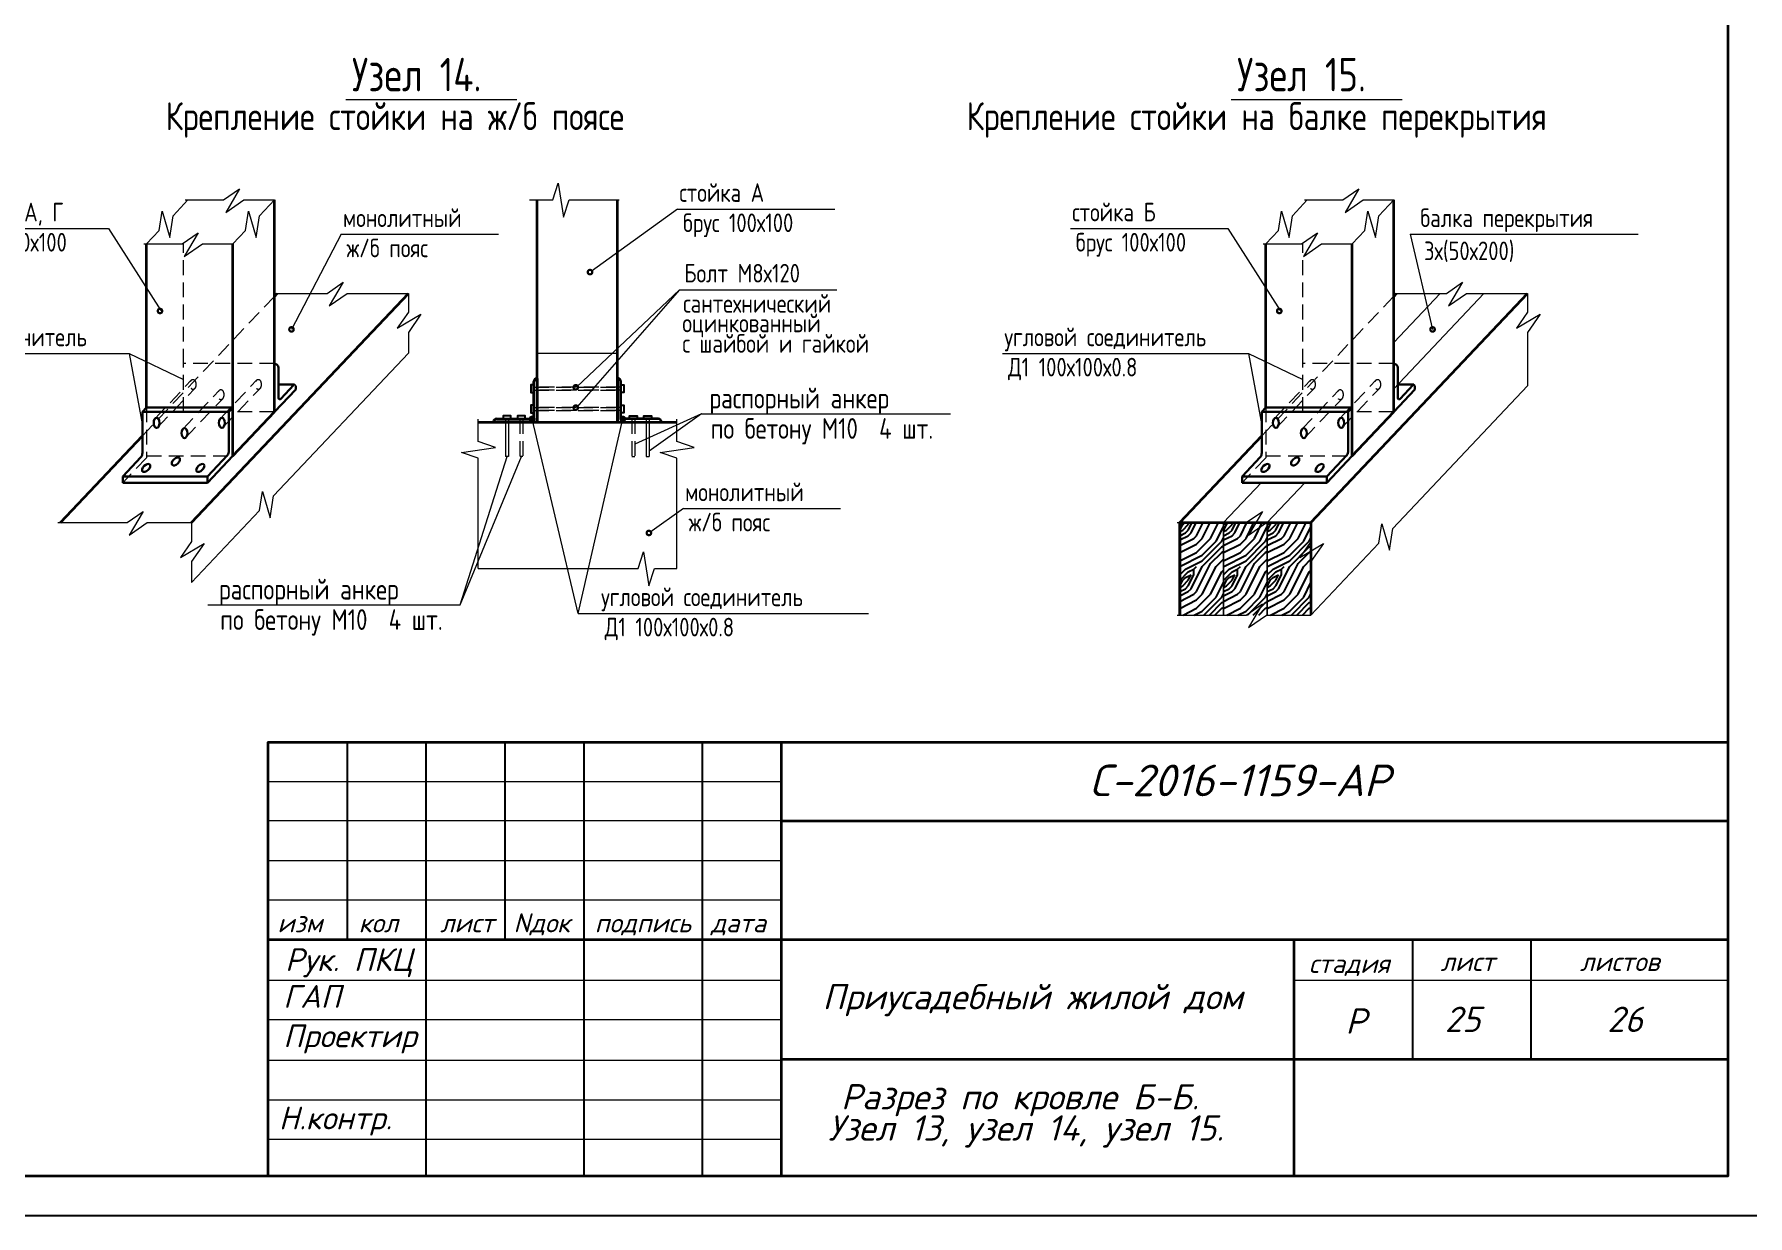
# Model space of a CAD drawing. Extents: x -12289450 to -10763036, y -7834513 to -6150123.
# Drawn here: x -10911059 to -10901846, y -7684862 to -7678513 of the extents above; entities that cross this region are included whole.
import ezdxf

# ---------------------------------------------------------------- set-up
doc = ezdxf.new("R2010")
doc.units = 0
doc.header["$LTSCALE"] = 25
doc.linetypes.add('HIDDEN2', pattern=[4.7625, 3.175, -1.5875])
for name, color, linetype in [('004-ВСПЛИНИИ', 15, 'Continuous'), ('008-ШТРИХОВКА', 252, 'Continuous'), ('Annotation - Text', 7, 'Continuous'), ('ArchiCAD', 7, 'Continuous'), ('EEE', 7, 'Continuous'), ('kassa', 7, 'Continuous'), ('Новое', 51, 'Continuous')]:
    doc.layers.add(name, color=color, linetype=linetype)
doc.layers.add('ROSTV', color=5, linetype='Continuous', lineweight=30)
doc.layers.add('тонк', color=7, linetype='Continuous', lineweight=20)
doc.styles.add('gismo', font='isocpeui.ttf')
doc.styles.add('GOST 2.304', font='cs_gost2304.shx')

msp = doc.modelspace()

# ---------------------------------------------------------------- hatches: boundary and pattern name
at = {"layer": '008-ШТРИХОВКА'}
h = msp.add_hatch(dxfattribs=at)
h.set_pattern_fill('WOODFACE', color=251, scale=300, style=0, pattern_type=2)
h.set_pattern_definition([(0, (769255.86, -573922.74), (300, 300), [15, -285]), (90, (769375.86, -573817.74), (-300, 300), [30, -270]), (45, (769315.86, -573847.74), (3e-14, 300), [21.21, -63.63, 21.21, -42.42, 148.5, -127.2940687]), (45, (769240.86, -573937.74), (3e-14, 300), [21.213, -42.426, 21.213, -339.4120686]), (45, (769345.86, -573907.74), (3e-14, 300), [21.213, -403.0510686]), (45, (769375.86, -573922.74), (3e-14, 300), [21.213, -403.0510686]), (45, (769330.86, -573892.74), (3e-14, 300), [21.213, -403.0510686]), (45, (769315.86, -573877.74), (3e-14, 300), [42.426, -381.8380686]), (45, (769390.86, -573652.74), (3e-14, 300), [42.426, -381.8380686]), (45, (769285.86, -573862.74), (3e-14, 300), [84.852, -339.4120686]), (45, (769270.86, -573847.74), (3e-14, 300), [84.852, -339.4120686]), (45, (769465.86, -573757.74), (3e-14, 300), [84.852, -339.4120686]), (45, (769255.86, -573817.74), (3e-14, 300), [63.6396, -360.6244686]), (45, (769195.86, -573772.74), (3e-14, 300), [63.6396, -360.6244686]), (45, (769225.86, -573802.74), (3e-14, 300), [63.6396, -360.6244686]), (45, (769420.86, -573712.74), (3e-14, 300), [106.06602, -318.1980486]), (45, (769390.86, -573697.74), (3e-14, 300), [106.06602, -318.1980486]), (45, (769420.86, -573772.74), (3e-14, 300), [148.492424, -275.7716445]), (26.5650512, (769285.86, -573892.74), (300, 1e-07), [33.541017, -637.279374]), (26.5650512, (769345.86, -573802.74), (300, 1e-07), [33.541017, -637.279374]), (26.5650512, (769330.86, -573832.74), (300, 1e-07), [33.541017, -637.279374]), (26.5650512, (769270.86, -573922.74), (300, 1e-07), [67.08204, -603.738353]), (26.5650512, (769330.86, -573787.74), (300, 1e-07), [100.623059, -570.197334]), (26.5650512, (769300.86, -573772.74), (300, 1e-07), [134.1640785, -536.6563146]), (26.5650512, (769270.86, -573757.74), (300, 1e-07), [134.1640785, -536.6563146]), (26.5650512, (769225.86, -573667.74), (300, 1e-07), [134.1640785, -536.6563146]), (26.5650512, (769225.86, -573697.74), (300, 1e-07), [167.7051, -503.115293]), (26.5650512, (769240.86, -573727.74), (300, 1e-07), [167.7051, -503.115293]), (63.4349488, (769345.86, -573847.74), (2e-08, 300), [33.541017, -637.279374]), (63.4349488, (769300.86, -573877.74), (2e-08, 300), [33.541017, -637.279374]), (63.4349488, (769255.86, -573922.74), (2e-08, 300), [67.08204, -603.738353]), (63.4349488, (769345.86, -573877.74), (2e-08, 300), [67.08204, -603.738353]), (63.4349488, (769225.86, -573937.74), (2e-08, 300), [100.623059, -570.197334]), (63.4349488, (769195.86, -573937.74), (2e-08, 300), [134.1640785, -536.6563146]), (63.4349488, (769465.86, -573922.74), (2e-08, 300), [134.1640785, -536.6563146]), (63.4349488, (769360.86, -573892.74), (2e-08, 300), [134.1640785, -536.6563146]), (63.4349488, (769420.86, -573922.74), (2e-08, 300), [167.7051, -503.115293]), (63.4349488, (769390.86, -573907.74), (2e-08, 300), [167.7051, -503.115293])])
h.paths.add_polyline_path([(-10904664.9, -7681634.1), (-10904664.9, -7681137.5), (-10904900.2, -7681137.5), (-10904900.2, -7681634.1)])
h = msp.add_hatch(dxfattribs=at)
h.set_pattern_fill('WOODFACE', color=251, scale=300, style=0, pattern_type=2)
h.set_pattern_definition([(0, (769491.16, -573922.74), (300, 300), [15, -285]), (90, (769611.16, -573817.74), (-300, 300), [30, -270]), (45, (769551.16, -573847.74), (3e-14, 300), [21.21, -63.63, 21.21, -42.42, 148.5, -127.2940687]), (45, (769476.16, -573937.74), (3e-14, 300), [21.213, -42.426, 21.213, -339.4120686]), (45, (769581.16, -573907.74), (3e-14, 300), [21.213, -403.0510686]), (45, (769611.16, -573922.74), (3e-14, 300), [21.213, -403.0510686]), (45, (769566.16, -573892.74), (3e-14, 300), [21.213, -403.0510686]), (45, (769551.16, -573877.74), (3e-14, 300), [42.426, -381.8380686]), (45, (769626.16, -573652.74), (3e-14, 300), [42.426, -381.8380686]), (45, (769521.16, -573862.74), (3e-14, 300), [84.852, -339.4120686]), (45, (769506.16, -573847.74), (3e-14, 300), [84.852, -339.4120686]), (45, (769701.16, -573757.74), (3e-14, 300), [84.852, -339.4120686]), (45, (769491.16, -573817.74), (3e-14, 300), [63.6396, -360.6244686]), (45, (769431.16, -573772.74), (3e-14, 300), [63.6396, -360.6244686]), (45, (769461.16, -573802.74), (3e-14, 300), [63.6396, -360.6244686]), (45, (769656.16, -573712.74), (3e-14, 300), [106.06602, -318.1980486]), (45, (769626.16, -573697.74), (3e-14, 300), [106.06602, -318.1980486]), (45, (769656.16, -573772.74), (3e-14, 300), [148.492424, -275.7716445]), (26.5650512, (769521.16, -573892.74), (300, 1e-07), [33.541017, -637.279374]), (26.5650512, (769581.16, -573802.74), (300, 1e-07), [33.541017, -637.279374]), (26.5650512, (769566.16, -573832.74), (300, 1e-07), [33.541017, -637.279374]), (26.5650512, (769506.16, -573922.74), (300, 1e-07), [67.08204, -603.738353]), (26.5650512, (769566.16, -573787.74), (300, 1e-07), [100.623059, -570.197334]), (26.5650512, (769536.16, -573772.74), (300, 1e-07), [134.1640785, -536.6563146]), (26.5650512, (769506.16, -573757.74), (300, 1e-07), [134.1640785, -536.6563146]), (26.5650512, (769461.16, -573667.74), (300, 1e-07), [134.1640785, -536.6563146]), (26.5650512, (769461.16, -573697.74), (300, 1e-07), [167.7051, -503.115293]), (26.5650512, (769476.16, -573727.74), (300, 1e-07), [167.7051, -503.115293]), (63.4349488, (769581.16, -573847.74), (2e-08, 300), [33.541017, -637.279374]), (63.4349488, (769536.16, -573877.74), (2e-08, 300), [33.541017, -637.279374]), (63.4349488, (769491.16, -573922.74), (2e-08, 300), [67.08204, -603.738353]), (63.4349488, (769581.16, -573877.74), (2e-08, 300), [67.08204, -603.738353]), (63.4349488, (769461.16, -573937.74), (2e-08, 300), [100.623059, -570.197334]), (63.4349488, (769431.16, -573937.74), (2e-08, 300), [134.1640785, -536.6563146]), (63.4349488, (769701.16, -573922.74), (2e-08, 300), [134.1640785, -536.6563146]), (63.4349488, (769596.16, -573892.74), (2e-08, 300), [134.1640785, -536.6563146]), (63.4349488, (769656.16, -573922.74), (2e-08, 300), [167.7051, -503.115293]), (63.4349488, (769626.16, -573907.74), (2e-08, 300), [167.7051, -503.115293])])
h.paths.add_polyline_path([(-10904429.6, -7681634.1), (-10904429.6, -7681137.5), (-10904664.9, -7681137.5), (-10904664.9, -7681634.1)])
h = msp.add_hatch(dxfattribs=at)
h.set_pattern_fill('WOODFACE', color=251, scale=300, style=0, pattern_type=2)
h.set_pattern_definition([(0, (769726.46, -573922.74), (300, 300), [15, -285]), (90, (769846.46, -573817.74), (-300, 300), [30, -270]), (45, (769786.46, -573847.74), (3e-14, 300), [21.21, -63.63, 21.21, -42.42, 148.5, -127.2940687]), (45, (769711.46, -573937.74), (3e-14, 300), [21.213, -42.426, 21.213, -339.4120686]), (45, (769816.46, -573907.74), (3e-14, 300), [21.213, -403.0510686]), (45, (769846.46, -573922.74), (3e-14, 300), [21.213, -403.0510686]), (45, (769801.46, -573892.74), (3e-14, 300), [21.213, -403.0510686]), (45, (769786.46, -573877.74), (3e-14, 300), [42.426, -381.8380686]), (45, (769861.46, -573652.74), (3e-14, 300), [42.426, -381.8380686]), (45, (769756.46, -573862.74), (3e-14, 300), [84.852, -339.4120686]), (45, (769741.46, -573847.74), (3e-14, 300), [84.852, -339.4120686]), (45, (769936.46, -573757.74), (3e-14, 300), [84.852, -339.4120686]), (45, (769726.46, -573817.74), (3e-14, 300), [63.6396, -360.6244686]), (45, (769666.46, -573772.74), (3e-14, 300), [63.6396, -360.6244686]), (45, (769696.46, -573802.74), (3e-14, 300), [63.6396, -360.6244686]), (45, (769891.46, -573712.74), (3e-14, 300), [106.06602, -318.1980486]), (45, (769861.46, -573697.74), (3e-14, 300), [106.06602, -318.1980486]), (45, (769891.46, -573772.74), (3e-14, 300), [148.492424, -275.7716445]), (26.5650512, (769756.46, -573892.74), (300, 1e-07), [33.541017, -637.279374]), (26.5650512, (769816.46, -573802.74), (300, 1e-07), [33.541017, -637.279374]), (26.5650512, (769801.46, -573832.74), (300, 1e-07), [33.541017, -637.279374]), (26.5650512, (769741.46, -573922.74), (300, 1e-07), [67.08204, -603.738353]), (26.5650512, (769801.46, -573787.74), (300, 1e-07), [100.623059, -570.197334]), (26.5650512, (769771.46, -573772.74), (300, 1e-07), [134.1640785, -536.6563146]), (26.5650512, (769741.46, -573757.74), (300, 1e-07), [134.1640785, -536.6563146]), (26.5650512, (769696.46, -573667.74), (300, 1e-07), [134.1640785, -536.6563146]), (26.5650512, (769696.46, -573697.74), (300, 1e-07), [167.7051, -503.115293]), (26.5650512, (769711.46, -573727.74), (300, 1e-07), [167.7051, -503.115293]), (63.4349488, (769816.46, -573847.74), (2e-08, 300), [33.541017, -637.279374]), (63.4349488, (769771.46, -573877.74), (2e-08, 300), [33.541017, -637.279374]), (63.4349488, (769726.46, -573922.74), (2e-08, 300), [67.08204, -603.738353]), (63.4349488, (769816.46, -573877.74), (2e-08, 300), [67.08204, -603.738353]), (63.4349488, (769696.46, -573937.74), (2e-08, 300), [100.623059, -570.197334]), (63.4349488, (769666.46, -573937.74), (2e-08, 300), [134.1640785, -536.6563146]), (63.4349488, (769936.46, -573922.74), (2e-08, 300), [134.1640785, -536.6563146]), (63.4349488, (769831.46, -573892.74), (2e-08, 300), [134.1640785, -536.6563146]), (63.4349488, (769891.46, -573922.74), (2e-08, 300), [167.7051, -503.115293]), (63.4349488, (769861.46, -573907.74), (2e-08, 300), [167.7051, -503.115293])])
h.paths.add_polyline_path([(-10904194.3, -7681634.1), (-10904194.3, -7681137.5), (-10904429.6, -7681137.5), (-10904429.6, -7681634.1)])

# ---------------------------------------------------------------- linework, layer by layer
at = {"lineweight": 13, "ltscale": 20}
for p, q in [((-10907599.8, -7679452.5), (-10906754.4, -7679452.5)), ((-10911505.8, -7679557.2), (-10910660.3, -7679557.2)), ((-10909408.1, -7679587.9), (-10908562.7, -7679587.9)), ((-10905487.7, -7679557.2), (-10904642.2, -7679557.2)), ((-10903661.2, -7679587.9), (-10902434.4, -7679587.9)), ((-10907589.5, -7679885.8), (-10906744.1, -7679885.8)), ((-10911870, -7680228.3), (-10910642.5, -7680228.3)), ((-10905852, -7680228.3), (-10904624.5, -7680228.3)), ((-10907471.2, -7680552.6), (-10906479.4, -7680552.6)), ((-10907471.2, -7680552.6), (-10906471.9, -7680552.6)), ((-10907471.2, -7680552.6), (-10906132.2, -7680552.6)), ((-10907568.8, -7681061.4), (-10906723.4, -7681061.4)), ((-10910125.4, -7681579.8), (-10909116.4, -7681579.8)), ((-10910125.4, -7681579.8), (-10909108.9, -7681579.8)), ((-10910125.4, -7681579.8), (-10908769.2, -7681579.8)), ((-10908135, -7681625.5), (-10906792.8, -7681625.5))]:
    msp.add_line(p, q, dxfattribs=at)
at = {"lineweight": 25, "ltscale": 20, "const_width": 24}
for points in [[(-10908076.7, -7679791, 1), (-10908064.7, -7679791, 1)], [(-10910388.8, -7680000, 1), (-10910376.8, -7680000, 1)], [(-10904370.7, -7680000, 1), (-10904358.7, -7680000, 1)], [(-10909681.7, -7680098.9, 1), (-10909669.7, -7680098.9, 1)], [(-10903546.5, -7680098.9, 1), (-10903534.5, -7680098.9, 1)], [(-10908153.2, -7680410, 1), (-10908141.2, -7680410, 1)], [(-10908153.2, -7680519.2, 1), (-10908141.2, -7680519.2, 1)], [(-10908376.5, -7680580.4, -1), (-10908388.5, -7680580.4, -1)], [(-10907900.5, -7680580.4, 1), (-10907888.5, -7680580.4, 1)], [(-10907760.2, -7681192.9, 1), (-10907748.2, -7681192.9, 1)]]:
    msp.add_lwpolyline(points, format="xyb", close=True, dxfattribs=at)
at = {"layer": '004-ВСПЛИНИИ', "color": 0, "lineweight": 0}
for points in [[(-10910246.8, -7679403.3), (-10910040.6, -7679403.3), (-10909954.4, -7679343.7), (-10910029.1, -7679470.6), (-10909931.8, -7679403.3), (-10909767.7, -7679403.3)], [(-10908395.7, -7679403.3), (-10908271, -7679403.3), (-10908241.2, -7679313.2), (-10908213.9, -7679496.1), (-10908182.8, -7679403.3), (-10907914.3, -7679403.3)], [(-10904228.7, -7679403.3), (-10904022.5, -7679403.3), (-10903936.4, -7679343.7), (-10904011, -7679470.6), (-10903913.8, -7679403.3), (-10903749.6, -7679403.3)], [(-10910455.6, -7679639.3), (-10910387.2, -7679567), (-10910371.3, -7679463.4), (-10910330.4, -7679604.9), (-10910312.5, -7679488), (-10910232.4, -7679403.3)], [(-10909990.8, -7679639.3), (-10909922.4, -7679567), (-10909906.5, -7679463.4), (-10909865.6, -7679604.9), (-10909847.7, -7679488), (-10909767.7, -7679403.3)], [(-10904437.5, -7679639.3), (-10904369.1, -7679567), (-10904353.2, -7679463.4), (-10904312.3, -7679604.9), (-10904294.4, -7679488), (-10904214.4, -7679403.3)], [(-10903972.7, -7679639.3), (-10903904.4, -7679567), (-10903888.5, -7679463.4), (-10903847.5, -7679604.9), (-10903829.6, -7679488), (-10903749.6, -7679403.3)], [(-10910469.9, -7679639.3), (-10910263.7, -7679639.3), (-10910177.6, -7679579.7), (-10910252.2, -7679706.6), (-10910155, -7679639.3), (-10909990.8, -7679639.3)], [(-10904451.8, -7679639.3), (-10904245.7, -7679639.3), (-10904159.5, -7679579.7), (-10904234.2, -7679706.6), (-10904136.9, -7679639.3), (-10903972.7, -7679639.3)], [(-10909773, -7679905.2), (-10909484.5, -7679905.2), (-10909398.3, -7679845.6), (-10909473, -7679972.5), (-10909375.7, -7679905.2), (-10909047.4, -7679905.2)], [(-10903755, -7679905.2), (-10903466.4, -7679905.2), (-10903380.3, -7679845.6), (-10903454.9, -7679972.5), (-10903357.7, -7679905.2), (-10903029.3, -7679905.2)], [(-10909047.4, -7679905.2), (-10909047.4, -7680006.1), (-10909107, -7680092.3), (-10908980.1, -7680017.6), (-10909047.4, -7680114.9), (-10909047.4, -7680227.5)], [(-10903029.3, -7679905.2), (-10903029.3, -7680006.1), (-10903088.9, -7680092.3), (-10902962, -7680017.6), (-10903029.3, -7680114.9), (-10903029.3, -7680401.9)], [(-10910212.7, -7681459.7), (-10909847.1, -7681073.1), (-10909831.2, -7680969.5), (-10909790.3, -7681111), (-10909772.4, -7680994.1), (-10909047.4, -7680227.5)], [(-10904195, -7681634.4), (-10903829.4, -7681247.8), (-10903813.5, -7681144.3), (-10903772.6, -7681285.7), (-10903754.7, -7681168.8), (-10903029.6, -7680402.2)], [(-10908672.3, -7681384.7), (-10908672.3, -7680790.5), (-10908762.5, -7680760.6), (-10908579.5, -7680733.3), (-10908672.3, -7680702.3), (-10908672.3, -7680581.9)], [(-10907603.5, -7681384.7), (-10907603.5, -7680790.5), (-10907693.7, -7680760.6), (-10907510.7, -7680733.3), (-10907603.5, -7680702.3), (-10907603.5, -7680581.9)], [(-10910932, -7681137.5), (-10910560, -7681137.5), (-10910473.9, -7681077.9), (-10910548.5, -7681204.8), (-10910451.3, -7681137.5), (-10910212.7, -7681137.5)], [(-10904913.9, -7681137.5), (-10904542, -7681137.5), (-10904455.8, -7681077.9), (-10904530.5, -7681204.8), (-10904433.2, -7681137.5), (-10904194.7, -7681137.5)], [(-10910212.7, -7681137.5), (-10910212.7, -7681238.4), (-10910272.3, -7681324.5), (-10910145.4, -7681249.9), (-10910212.7, -7681347.1), (-10910212.7, -7681459.7)], [(-10904194.7, -7681137.5), (-10904194.7, -7681238.4), (-10904254.3, -7681324.5), (-10904127.3, -7681249.9), (-10904194.7, -7681347.1), (-10904194.7, -7681459.7)], [(-10908672.3, -7681384.7), (-10907812.1, -7681384.7), (-10907782.2, -7681294.5), (-10907754.9, -7681477.5), (-10907723.9, -7681384.7), (-10907603.5, -7681384.7)], [(-10904913.9, -7681634.1), (-10904542, -7681634.1), (-10904455.8, -7681574.5), (-10904530.5, -7681701.4), (-10904433.2, -7681634.1), (-10904194.7, -7681634.1)]]:
    msp.add_lwpolyline(points, dxfattribs=at)
at = {"layer": 'ArchiCAD', "color": 7, "linetype": 'Continuous', "lineweight": 35}
for p, q in [((-10909801.3, -7682316.7), (-10901952.2, -7682316.7)), ((-10909801.3, -7682316.7), (-10901952.2, -7682316.7)), ((-10907043.5, -7682316.7), (-10907043.5, -7684650.2)), ((-10907043.5, -7682741), (-10901952.2, -7682741)), ((-10909801.3, -7683377.4), (-10901952.2, -7683377.4)), ((-10904285.7, -7683377.4), (-10904285.7, -7684650.2)), ((-10907043.5, -7684020.5), (-10901952.2, -7684020.5))]:
    msp.add_line(p, q, dxfattribs=at)
for points in [[(-10918711.4, -7672473.4), (-10901952.2, -7672473.4), (-10901952.2, -7684650.4), (-10918711.4, -7684650.4)], [(-10918711.4, -7672473.4), (-10901952.2, -7672473.4), (-10901952.2, -7684650.4), (-10918711.4, -7684650.4)], [(-10901952.2, -7684650.2), (-10909801.3, -7684650.2), (-10909801.3, -7682316.7), (-10901952.2, -7682316.7), (-10901952.2, -7684650.2)]]:
    msp.add_lwpolyline(points, close=True, dxfattribs=at)
at = {"layer": 'EEE', "lineweight": 15}
for p, q in [((-10909383.2, -7678862.5), (-10908463.3, -7678862.5)), ((-10904624.3, -7678862.5), (-10903704.4, -7678862.5))]:
    msp.add_line(p, q, dxfattribs=at)
at = {"layer": 'kassa', "lineweight": 15}
for p, q in [((-10909801.3, -7682528.8), (-10907043.5, -7682528.8)), ((-10907043.5, -7682741), (-10909801.3, -7682741)), ((-10909801.3, -7682953.1), (-10907043.5, -7682953.1)), ((-10909801.3, -7683165.2), (-10907043.5, -7683165.2)), ((-10909801.3, -7683596.2), (-10907043.5, -7683596.2)), ((-10904285.7, -7683596.2), (-10901952.2, -7683596.2)), ((-10909801.3, -7683808.4), (-10907043.5, -7683808.4)), ((-10909801.3, -7684027.2), (-10907043.5, -7684027.2)), ((-10909801.3, -7684239.4), (-10907043.5, -7684239.4)), ((-10909801.3, -7684451.5), (-10907043.5, -7684451.5))]:
    msp.add_line(p, q, dxfattribs=at)
at = {"layer": 'ROSTV', "color": 6, "lineweight": 30}
for p, q in [((-10910477.2, -7680764.2), (-10910477.2, -7680541.9)), ((-10909990.8, -7680519), (-10909990.8, -7680778.1)), ((-10904459.2, -7680764.2), (-10904459.2, -7680541.9)), ((-10903972.7, -7680519), (-10903972.7, -7680778.1)), ((-10910581.8, -7680888.7), (-10910485.2, -7680786.5)), ((-10909990.8, -7680778.1), (-10910127.8, -7680922.9)), ((-10909990.8, -7680778.1), (-10909990.8, -7680778.1)), ((-10904563.7, -7680888.7), (-10904467.1, -7680786.5)), ((-10903972.7, -7680778.1), (-10904109.7, -7680922.9)), ((-10903972.7, -7680778.1), (-10903972.7, -7680778.1))]:
    msp.add_line(p, q, dxfattribs=at)
at = {"layer": 'ROSTV', "color": 6, "linetype": 'HIDDEN2', "lineweight": 5}
for p, q in [((-10910455.6, -7680519), (-10910455.6, -7680789.5)), ((-10904437.5, -7680519), (-10904437.5, -7680789.5)), ((-10910455.6, -7680789.5), (-10910581.8, -7680922.9)), ((-10904437.5, -7680789.5), (-10904563.7, -7680922.9))]:
    msp.add_line(p, q, dxfattribs=at)
at = {"layer": 'ROSTV', "color": 4, "lineweight": 35}
for p, q in [((-10904900.2, -7681137.5), (-10904900.2, -7681634.1)), ((-10904900.2, -7681634.1), (-10904900.2, -7681137.5)), ((-10904900.2, -7681137.5), (-10904664.9, -7681137.5)), ((-10904664.9, -7681137.5), (-10904429.6, -7681137.5)), ((-10904429.6, -7681137.5), (-10904194.7, -7681137.5)), ((-10904194.7, -7681137.5), (-10904194.3, -7681633.8))]:
    msp.add_line(p, q, dxfattribs=at)
at = {"layer": 'ROSTV', "color": 4, "lineweight": 9}
for p, q in [((-10904664.9, -7681137.5), (-10904664.9, -7681634.1)), ((-10904664.9, -7681634.1), (-10904664.9, -7681137.5)), ((-10904429.6, -7681137.5), (-10904429.6, -7681634.1)), ((-10904429.6, -7681634.1), (-10904429.6, -7681137.5))]:
    msp.add_line(p, q, dxfattribs=at)
at = {"layer": 'ROSTV', "color": 4, "lineweight": 35}
for points in [[(-10909767.7, -7680542.2), (-10909767.7, -7679403.3)], [(-10908354.7, -7680597.9), (-10908354.7, -7679403.3)], [(-10907922.3, -7680597.9), (-10907922.3, -7679403.3)], [(-10903749.6, -7680542.2), (-10903749.6, -7679403.3)], [(-10910455.6, -7680519), (-10910455.6, -7679639.3)], [(-10909990.8, -7680778.1), (-10909990.8, -7679639.3)], [(-10904437.5, -7680519), (-10904437.5, -7679639.3)], [(-10903972.7, -7680778.1), (-10903972.7, -7679639.3)], [(-10904194.7, -7681137.5), (-10903029.3, -7679905.2)], [(-10909990.8, -7680778.1), (-10909767.7, -7680542.2)], [(-10903972.7, -7680778.1), (-10903749.6, -7680542.2)], [(-10904900.2, -7681137.5), (-10904459.2, -7680670.9)]]:
    msp.add_lwpolyline(points, dxfattribs=at)
at = {"layer": 'ROSTV', "linetype": 'HIDDEN2', "lineweight": 0}
for points in [[(-10910255.5, -7680283), (-10910255.5, -7679633.6)], [(-10910477.2, -7680670.9), (-10909767.7, -7679921.3)]]:
    msp.add_lwpolyline(points, dxfattribs=at)
at = {"layer": 'ROSTV', "color": 4, "linetype": 'HIDDEN2', "lineweight": 0}
for points in [[(-10904237.4, -7680283), (-10904237.4, -7679633.6)], [(-10904459.2, -7680670.9), (-10903749.6, -7679921.3)]]:
    msp.add_lwpolyline(points, dxfattribs=at)
at = {"layer": 'ROSTV', "lineweight": 35}
for points in [[(-10910212.7, -7681137.5), (-10909047.4, -7679905.2)], [(-10909767.7, -7679921.3), (-10909752.6, -7679905.2)], [(-10903749.6, -7679921.3), (-10903734.5, -7679905.2)], [(-10908672.3, -7680597.9), (-10907603.5, -7680597.9)], [(-10910918.3, -7681137.5), (-10910477.2, -7680670.9)]]:
    msp.add_lwpolyline(points, dxfattribs=at)
at = {"layer": 'ROSTV', "color": 4, "lineweight": 9}
for points in [[(-10903749.6, -7680169.6), (-10903499.6, -7679905.2)], [(-10903749.6, -7680418.4), (-10903264.3, -7679905.2)], [(-10904664.9, -7681137.5), (-10904462.1, -7680922.9)], [(-10904429.6, -7681137.5), (-10904226.8, -7680922.9)]]:
    msp.add_lwpolyline(points, dxfattribs=at)
at = {"layer": 'ROSTV', "lineweight": 0}
for points in [[(-10908354.7, -7680227.5), (-10907922.3, -7680227.5)], [(-10908590.4, -7680597.9), (-10908354.7, -7680597.9)], [(-10907780.4, -7680580.4), (-10907904.8, -7680580.4)]]:
    msp.add_lwpolyline(points, dxfattribs=at)
at = {"layer": 'ROSTV', "color": 6, "linetype": 'HIDDEN2', "lineweight": 5}
for points in [[(-10910255.5, -7680542), (-10910255.5, -7680283)], [(-10909767.7, -7680283), (-10910255.5, -7680283)], [(-10904237.4, -7680542), (-10904237.4, -7680283)], [(-10903749.6, -7680283), (-10904237.4, -7680283)], [(-10910410.6, -7680579.6), (-10910212.9, -7680370.7)], [(-10910396.2, -7680627), (-10910197.1, -7680417.9)], [(-10910260.6, -7680634.7), (-10910062.9, -7680425.8)], [(-10910059.6, -7680579.6), (-10909861.9, -7680370.7)], [(-10910045.2, -7680627), (-10909846.1, -7680417.9)], [(-10908372.2, -7680410), (-10907922.3, -7680410)], [(-10908372.2, -7680426.1), (-10907922.3, -7680426.1)], [(-10907904.8, -7680410), (-10908354.7, -7680410)], [(-10907904.8, -7680426.1), (-10908354.7, -7680426.1)], [(-10904392.6, -7680579.6), (-10904194.8, -7680370.7)], [(-10904378.1, -7680627), (-10904179.1, -7680417.9)], [(-10904242.6, -7680634.7), (-10904044.8, -7680425.8)], [(-10904041.5, -7680579.6), (-10903843.8, -7680370.7)], [(-10904027.1, -7680627), (-10903828, -7680417.9)], [(-10910246.2, -7680682.1), (-10910047.1, -7680473)], [(-10908372.2, -7680519.2), (-10907922.3, -7680519.2)], [(-10908372.2, -7680535.3), (-10907922.3, -7680535.3)], [(-10907904.8, -7680519.2), (-10908354.7, -7680519.2)], [(-10907904.8, -7680535.3), (-10908354.7, -7680535.3)], [(-10904228.1, -7680682.1), (-10904029.1, -7680473)], [(-10909767.7, -7680542.2), (-10909990.8, -7680542.2)], [(-10903749.6, -7680542.2), (-10903972.7, -7680542.2)], [(-10910454.8, -7680778.1), (-10909990.8, -7680778.1)], [(-10904436.7, -7680778.1), (-10903972.7, -7680778.1)]]:
    msp.add_lwpolyline(points, dxfattribs=at)
at = {"layer": 'ROSTV', "color": 6, "lineweight": 30}
for points in [[(-10909767.7, -7680542.2), (-10909767.7, -7680283)], [(-10909746, -7680466.8), (-10909746, -7680305.4)], [(-10903749.6, -7680542.2), (-10903749.6, -7680283)], [(-10903727.9, -7680466.8), (-10903727.9, -7680305.4)], [(-10909767.7, -7680542.2), (-10909653.1, -7680421.1)], [(-10909659.2, -7680395.6), (-10909746, -7680395.6)], [(-10909733.6, -7680471.9), (-10909662.3, -7680396.5)], [(-10909653.1, -7680421.1), (-10909653.1, -7680402)], [(-10903749.6, -7680542.2), (-10903635.1, -7680421.1)], [(-10903641.1, -7680395.6), (-10903727.9, -7680395.6)], [(-10903715.5, -7680471.9), (-10903644.2, -7680396.5)], [(-10903635.1, -7680421.1), (-10903635.1, -7680402)], [(-10910477.2, -7680541.9), (-10910455.6, -7680519)], [(-10910012.5, -7680541.9), (-10910477.2, -7680541.9)], [(-10909990.8, -7680519), (-10910455.6, -7680519)], [(-10910012.5, -7680541.9), (-10909990.8, -7680519)], [(-10910012.5, -7680752.9), (-10910012.5, -7680541.9)], [(-10904459.2, -7680541.9), (-10904437.5, -7680519)], [(-10903994.4, -7680541.9), (-10904459.2, -7680541.9)], [(-10903972.7, -7680519), (-10904437.5, -7680519)], [(-10903994.4, -7680541.9), (-10903972.7, -7680519)], [(-10903994.4, -7680752.9), (-10903994.4, -7680541.9)], [(-10910126.9, -7680888.7), (-10910019.6, -7680775.1)], [(-10904108.9, -7680888.7), (-10904001.5, -7680775.1)], [(-10910581.8, -7680888.7), (-10910581.8, -7680922.9)], [(-10910581.8, -7680888.7), (-10910127.8, -7680888.7)], [(-10910127.8, -7680888.7), (-10910127.8, -7680922.9)], [(-10904563.7, -7680888.7), (-10904563.7, -7680922.9)], [(-10904563.7, -7680888.7), (-10904109.7, -7680888.7)], [(-10904109.7, -7680888.7), (-10904109.7, -7680922.9)], [(-10910581.8, -7680922.9), (-10910127.8, -7680922.9)], [(-10904563.7, -7680922.9), (-10904109.7, -7680922.9)]]:
    msp.add_lwpolyline(points, dxfattribs=at)
at = {"layer": 'ROSTV', "color": 6, "lineweight": 35}
for points in [[(-10908354.7, -7680362.2), (-10908354.7, -7680597.9), (-10908590.4, -7680597.9)], [(-10908372.2, -7680580.4), (-10908372.2, -7680379.1)], [(-10907922.3, -7680362.2), (-10907922.3, -7680597.9), (-10907686.6, -7680597.9)], [(-10907904.8, -7680580.4), (-10907904.8, -7680379.1)], [(-10908573.4, -7680580.4), (-10908372.2, -7680580.4)], [(-10907703.5, -7680580.4), (-10907904.8, -7680580.4)]]:
    msp.add_lwpolyline(points, dxfattribs=at)
at = {"layer": 'ROSTV', "color": 6, "lineweight": 25}
for points in [[(-10908372.2, -7680438.6), (-10908372.2, -7680397.5), (-10908389, -7680397.5), (-10908389, -7680438.6)], [(-10908372.2, -7680438.6), (-10908372.2, -7680397.5), (-10908389, -7680397.5), (-10908389, -7680438.6)], [(-10907904.8, -7680438.6), (-10907904.8, -7680397.5), (-10907888, -7680397.5), (-10907888, -7680438.6)], [(-10907904.8, -7680438.6), (-10907904.8, -7680397.5), (-10907888, -7680397.5), (-10907888, -7680438.6)], [(-10908372.2, -7680547.8), (-10908372.2, -7680506.7), (-10908389, -7680506.7), (-10908389, -7680547.8)], [(-10908372.2, -7680547.8), (-10908372.2, -7680506.7), (-10908389, -7680506.7), (-10908389, -7680547.8)], [(-10907904.8, -7680547.8), (-10907904.8, -7680506.7), (-10907888, -7680506.7), (-10907888, -7680547.8)], [(-10907904.8, -7680547.8), (-10907904.8, -7680506.7), (-10907888, -7680506.7), (-10907888, -7680547.8)], [(-10908536.8, -7680580.4), (-10908495.7, -7680580.4), (-10908495.7, -7680563.6), (-10908536.8, -7680563.6)], [(-10908460, -7680580.4), (-10908418.9, -7680580.4), (-10908418.9, -7680563.6), (-10908460, -7680563.6)], [(-10907817, -7680580.4), (-10907858.1, -7680580.4), (-10907858.1, -7680563.6), (-10907817, -7680563.6)], [(-10907740.1, -7680580.4), (-10907781.2, -7680580.4), (-10907781.2, -7680563.6), (-10907740.1, -7680563.6)]]:
    msp.add_lwpolyline(points, close=True, dxfattribs=at)
at = {"layer": 'ROSTV', "color": 6, "lineweight": 20}
for points in [[(-10908524.3, -7680580.4), (-10908524.3, -7680782.6)], [(-10908508.2, -7680580.4), (-10908508.2, -7680782.6)], [(-10907768.7, -7680580.4), (-10907768.7, -7680782.6)], [(-10907752.6, -7680580.4), (-10907752.6, -7680782.6)]]:
    msp.add_lwpolyline(points, dxfattribs=at)
at = {"layer": 'ROSTV', "color": 6, "linetype": 'HIDDEN2', "lineweight": 20}
for points in [[(-10908447.5, -7680580.4), (-10908447.5, -7680782.6)], [(-10908431.4, -7680580.4), (-10908431.4, -7680782.6)], [(-10907845.6, -7680580.4), (-10907845.6, -7680782.6)], [(-10907829.5, -7680580.4), (-10907829.5, -7680782.6)], [(-10908508.2, -7680782.6), (-10908524.3, -7680782.6)], [(-10908431.4, -7680782.6), (-10908447.5, -7680782.6)], [(-10907845.6, -7680782.6), (-10907829.5, -7680782.6)], [(-10907768.7, -7680782.6), (-10907752.6, -7680782.6)]]:
    msp.add_lwpolyline(points, dxfattribs=at)
at = {"layer": 'ROSTV', "color": 6, "lineweight": 30}
for centre, radius, start, end in [((-10909768.1, -7680305.1), 22.1, 359.36943, 88.87384), ((-10903750, -7680305.1), 22.1, 359.36943, 88.87384), ((-10909738.9, -7680467.1), 7.12, 177.51619, 318.07855), ((-10903720.8, -7680467.1), 7.12, 177.51619, 318.07855), ((-10910515.4, -7680763.2), 38.1, 322.38741, 0), ((-10910050.6, -7680751.9), 38.1, 322.38741, 1.51362), ((-10904497.3, -7680763.2), 38.1, 322.38741, 0), ((-10904032.5, -7680751.9), 38.1, 322.38741, 1.51362)]:
    msp.add_arc(centre, radius, start, end, dxfattribs=at)
at = {"layer": 'ROSTV', "color": 6, "lineweight": 5}
for centre in [(-10909659.2, -7680401.7), (-10903641.1, -7680401.7)]:
    msp.add_arc(centre, 6.06, 356.67011, 120.91323, dxfattribs=at)
at = {"layer": 'ROSTV', "color": 6, "lineweight": 35}
for centre, start, end in [((-10908354.7, -7680379.7), 90, 178.24211), ((-10907922.3, -7680379.7), 1.75789, 90), ((-10908572.9, -7680597.9), 88.24211, 180), ((-10907704.1, -7680597.9), 0, 91.75789)]:
    msp.add_arc(centre, 17.5, start, end, dxfattribs=at)
at = {"layer": 'ROSTV', "color": 6, "linetype": 'HIDDEN2', "lineweight": 5}
for centre in [(-10910205.3, -7680394.6), (-10910055.3, -7680449.7), (-10909854.3, -7680394.6), (-10904187.3, -7680394.6), (-10904037.3, -7680449.7), (-10903836.2, -7680394.6)]:
    msp.add_ellipse(centre, major_axis=(0, 27.3), ratio=0.576772, dxfattribs=at)
at = {"layer": 'ROSTV', "color": 6, "lineweight": 30}
for centre, major_axis, ratio in [((-10910400.9, -7680601), (0, 27.3), 0.576772), ((-10910250.9, -7680656.1), (0, 27.3), 0.576772), ((-10910049.9, -7680601), (0, 27.3), 0.576772), ((-10904382.8, -7680601), (0, 27.3), 0.576772), ((-10904232.8, -7680656.1), (0, 27.3), 0.576772), ((-10904031.8, -7680601), (0, 27.3), 0.576772), ((-10910297.4, -7680808.7), (19.6, 19), 0.552157), ((-10904279.3, -7680808.7), (19.6, 19), 0.552157), ((-10910457.3, -7680843.6), (19.6, 19), 0.552157), ((-10910165.9, -7680843.6), (19.6, 19), 0.552157), ((-10904439.2, -7680843.6), (19.6, 19), 0.552157), ((-10904147.8, -7680843.6), (19.6, 19), 0.552157)]:
    msp.add_ellipse(centre, major_axis=major_axis, ratio=ratio, dxfattribs=at)
at = {"layer": 'Новое', "color": 7, "linetype": 'Continuous'}
for p, q in [((-10909801.3, -7682316.7), (-10909801.3, -7684650.2)), ((-10909801.3, -7682316.7), (-10909801.3, -7684650.2)), ((-10909377, -7682316.7), (-10909377, -7683377.4)), ((-10908952.8, -7682316.7), (-10908952.8, -7684650.2)), ((-10908528.5, -7682316.7), (-10908528.5, -7683377.4)), ((-10908104.2, -7682316.7), (-10908104.2, -7684650.2)), ((-10907467.8, -7682316.7), (-10907467.8, -7684650.2)), ((-10903649.3, -7683377.4), (-10903649.3, -7684020.5)), ((-10903012.8, -7683377.4), (-10903012.8, -7684020.5))]:
    msp.add_line(p, q, dxfattribs=at)
msp.add_lwpolyline([(-10919559.9, -7672261.3), (-10901740, -7672261.3), (-10901740, -7684862.5), (-10919559.9, -7684862.5)], close=True, dxfattribs=at)
msp.add_lwpolyline([(-10919559.9, -7672261.3), (-10901740, -7672261.3), (-10901740, -7684862.5), (-10919559.9, -7684862.5)], close=True, dxfattribs=at)
at = {"layer": 'тонк', "lineweight": 9, "ltscale": 50}
for p, q in [((-10907599.8, -7679452.5), (-10908065.2, -7679788.2)), ((-10907599.8, -7679452.5), (-10907177.7, -7679452.5)), ((-10910660.3, -7679557.2), (-10910377.3, -7679997.2)), ((-10909408.1, -7679587.9), (-10909675.7, -7680098.9)), ((-10909408.1, -7679587.9), (-10908986, -7679587.9)), ((-10905487.7, -7679557.2), (-10905065.6, -7679557.2)), ((-10904642.2, -7679557.2), (-10904359.2, -7679997.2)), ((-10903661.2, -7679587.9), (-10903540.5, -7680098.9)), ((-10903390.1, -7679587.9), (-10902967.9, -7679587.9)), ((-10907589.5, -7679885.8), (-10908141.7, -7680407.1)), ((-10907589.5, -7679885.8), (-10908141.7, -7680516.3)), ((-10907589.5, -7679885.8), (-10907167.4, -7679885.8)), ((-10911305.8, -7680228.3), (-10910548.5, -7680228.3)), ((-10910548.5, -7680228.3), (-10910255.5, -7680368.7)), ((-10910548.5, -7680228.3), (-10910477.2, -7680614.7)), ((-10905287.8, -7680228.3), (-10904530.5, -7680228.3)), ((-10904530.5, -7680228.3), (-10904237.4, -7680368.7)), ((-10904530.5, -7680228.3), (-10904459.2, -7680614.7)), ((-10908135, -7681625.5), (-10908382.5, -7680580.4)), ((-10908135, -7681625.5), (-10907894.5, -7680580.4)), ((-10907471.2, -7680552.6), (-10907829.5, -7680715.4)), ((-10907471.2, -7680552.6), (-10907752.6, -7680754.1)), ((-10908769.2, -7681579.8), (-10908516.3, -7680782.6)), ((-10908769.2, -7681579.8), (-10908439.5, -7680782.6)), ((-10907568.8, -7681061.4), (-10907748.7, -7681190.1)), ((-10907568.8, -7681061.4), (-10907146.7, -7681061.4)), ((-10907456.1, -7681625.5), (-10906698.8, -7681625.5)), ((-10907263.3, -7681625.5), (-10906573.5, -7681625.5))]:
    msp.add_line(p, q, dxfattribs=at)

# ---------------------------------------------------------------- texts
at = {"lineweight": 25, "ltscale": 20, "style": 'GOST 2.304'}
for s, p in [('распорный анкер ', (-10907428.4, -7680523.5)), ('по бетону М10  4 шт. ', (-10907422.3, -7680686.9)), ('распорный анкер ', (-10910065.4, -7681550.7)), ('по бетону М10  4 шт. ', (-10910059.3, -7681714.1))]:
    msp.add_text(s, height=111.111, dxfattribs=at).set_placement(p)
at = {"layer": 'Annotation - Text', "color": 0, "lineweight": 25}
for s, height, style, p in [('Узел 14.', 180, 'GOST 2.304', (-10909350.8, -7678819.4)), ('Узел 15.', 180, 'GOST 2.304', (-10904591.8, -7678819.4)), ('Крепление стойки на ж/б поясе', 150, 'GOST 2.304', (-10910352.6, -7679028)), ('Крепление стойки на балке перекрытия', 150, 'GOST 2.304', (-10906046.1, -7679028)), ('стойка А', 100, 'GOST 2.304', (-10907590.5, -7679413.6)), ('стойка А, Г', 100, 'GOST 2.304', (-10911496.5, -7679518.2)), ('стойка Б', 100, 'GOST 2.304', (-10905478.4, -7679518.2)), ('монолитный', 100, 'GOST 2.304', (-10909398.8, -7679548.9)), ('брус 100х100', 100, 'GOST 2.304', (-10907570.7, -7679575.9)), ('балка перекрытия', 100, 'GOST 2.304', (-10903606.4, -7679548.9)), ('брус 100х100', 100, 'GOST 2.304', (-10911476.6, -7679680.5)), ('ж/б пояс', 100, 'GOST 2.304', (-10909379, -7679711.3)), ('брус 100х100', 100, 'GOST 2.304', (-10905458.6, -7679680.5)), ('3х(50х200)', 100, 'GOST 2.304', (-10903586.6, -7679726.8)), ('Болт М8х120', 100, 'GOST 2.304', (-10907563.7, -7679846.8)), ('сантехнический', 100, 'GOST 2.304', (-10907570, -7680009.2)), ('оцинкованный', 100, 'GOST 2.304', (-10907574.1, -7680114.6)), ('угловой соединитель', 100, 'GOST 2.304', (-10911860.7, -7680189.3)), ('с шайбой и гайкой', 100, 'GOST 2.304', (-10907574.1, -7680224.2)), ('угловой соединитель', 100, 'GOST 2.304', (-10905842.7, -7680189.3)), ('Д1 100х100х0.8', 100, 'GOST 2.304', (-10905822.8, -7680351.7)), ('монолитный', 100, 'GOST 2.304', (-10907559.6, -7681022.4)), ('ж/б пояс', 100, 'GOST 2.304', (-10907539.7, -7681184.7)), ('угловой соединитель', 100, 'GOST 2.304', (-10908011, -7681586.5)), ('Д1 100х100х0.8', 100, 'GOST 2.304', (-10907991.1, -7681748.8)), ('С-2016-1159-АР', 170.065, 'gismo', (-10905385.1, -7682607.8)), ('изм', 102.04, 'gismo', (-10909751.6, -7683339.5)), ('кол', 102.04, 'gismo', (-10909314.6, -7683339.5)), ('лист', 102.04, 'gismo', (-10908877.5, -7683339.5)), ('Nдок', 102.04, 'gismo', (-10908482.1, -7683339.5)), ('подпись', 102.04, 'gismo', (-10908045, -7683339.5)), ('дата', 102.04, 'gismo', (-10907420.7, -7683339.5)), ('Рук. ПКЦ', 122.45, 'gismo', (-10909710, -7683547.5)), ('стадия', 102.04, 'gismo', (-10904205.2, -7683557.9)), ('лист', 102.04, 'gismo', (-10903497.6, -7683547.5)), ('листов', 102.04, 'gismo', (-10902748.3, -7683547.5)), ('ГАП', 122.45, 'gismo', (-10909720.4, -7683745)), ('Приусадебный жилой дом', 136.052, 'gismo', (-10906820.7, -7683753.2)), ('Р', 136.1, 'gismo', (-10904008.8, -7683884.3)), ('25', 136.05, 'gismo', (-10903474.9, -7683874.9)), ('26', 136.05, 'gismo', (-10902601.3, -7683874.9)), ('Проектир', 122.45, 'gismo', (-10909720.4, -7683957.2)), ('Разрез по кровле Б-Б.', 136.052, 'gismo', (-10906721.3, -7684291.3)), ('Н.контр.', 122.45, 'gismo', (-10909743.7, -7684398.4)), ('Узел 13, узел 14, узел 15.', 136.052, 'gismo', (-10906790.3, -7684458.9))]:
    msp.add_text(s, height=height, dxfattribs=dict(at, style=style)).set_placement(p)

doc.saveas('drawing.dxf')
